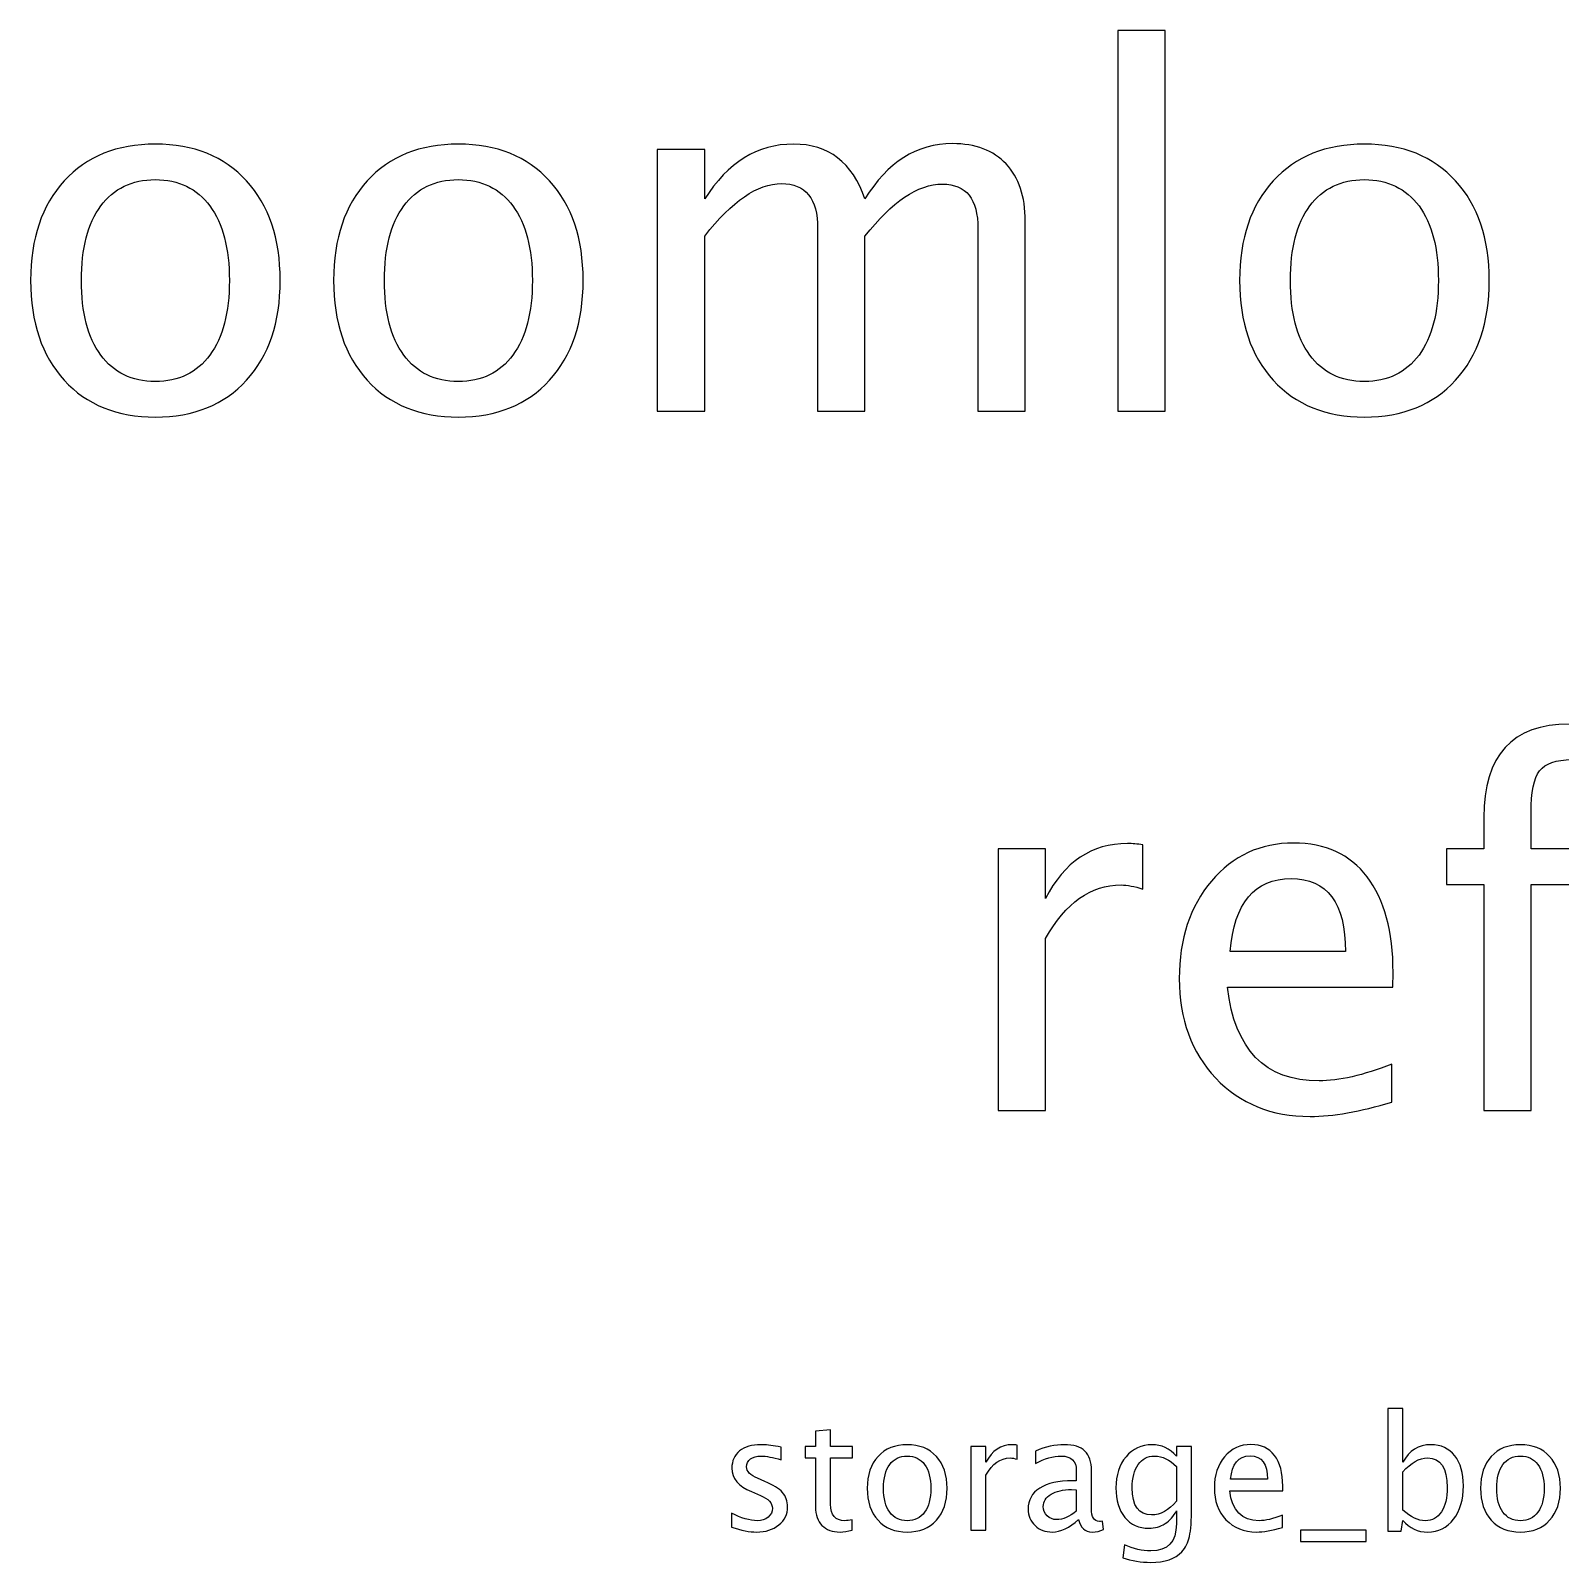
# Model space of a CAD drawing. Header units: centimetres. Extents: x -57 to 52, y -52 to 59.
# Drawn here: x -51.92 to -35.51, y 42.83 to 59.25 of the extents above; entities that cross this region are included whole.
import ezdxf

# ---------------------------------------------------------------- set-up
doc = ezdxf.new("R2010")
doc.units = ezdxf.units.CM
doc.header["$MEASUREMENT"] = 0
doc.layers.add('Layer 1', color=7, linetype='Continuous')

msp = doc.modelspace()

# ---------------------------------------------------------------- linework, layer by layer
at = {"layer": 'Layer 1'}
for points, knots in [([(-40.25719, 55.17044), (-40.25719, 55.17044), (-40.25719, 59.25032), (-40.25719, 59.25032), (-40.25719, 59.25032), (-40.25719, 59.25032), (-39.74919, 59.25032), (-39.74919, 59.25032), (-39.74919, 59.25032), (-39.74919, 59.25032), (-39.74919, 55.17044), (-39.74919, 55.17044), (-39.74919, 55.17044), (-39.74919, 55.17044), (-40.25719, 55.17044), (-40.25719, 55.17044)], [0, 0, 0, 0, 0.2, 0.2, 0.2, 0.2, 0.4, 0.4, 0.4, 0.4, 0.6, 0.6, 0.6, 0.6, 1, 1, 1, 1]), ([(-50.58301, 55.10694), (-50.99488, 55.10694), (-51.3212, 55.23835), (-51.56108, 55.50117), (-51.56108, 55.50117), (-51.80186, 55.76399), (-51.9218, 56.12118), (-51.9218, 56.57185), (-51.9218, 56.57185), (-51.9218, 57.02164), (-51.80186, 57.37795), (-51.56108, 57.63989), (-51.56108, 57.63989), (-51.3212, 57.90182), (-50.99488, 58.03323), (-50.58301, 58.03323), (-50.58301, 58.03323), (-50.17114, 58.03323), (-49.84482, 57.90182), (-49.60493, 57.63989), (-49.60493, 57.63989), (-49.36416, 57.37795), (-49.24421, 57.02164), (-49.24421, 56.57185), (-49.24421, 56.57185), (-49.24421, 56.12118), (-49.36416, 55.76399), (-49.60493, 55.50117), (-49.60493, 55.50117), (-49.84482, 55.23835), (-50.17114, 55.10694), (-50.58301, 55.10694)], [0, 0, 0, 0, 0.11111111, 0.11111111, 0.11111111, 0.11111111, 0.22222222, 0.22222222, 0.22222222, 0.22222222, 0.33333333, 0.33333333, 0.33333333, 0.33333333, 0.44444444, 0.44444444, 0.44444444, 0.44444444, 0.55555556, 0.55555556, 0.55555556, 0.55555556, 0.66666667, 0.66666667, 0.66666667, 0.66666667, 0.77777778, 0.77777778, 0.77777778, 0.77777778, 1, 1, 1, 1]), ([(-47.33216, 55.10694), (-47.74403, 55.10694), (-48.07035, 55.23835), (-48.31023, 55.50117), (-48.31023, 55.50117), (-48.55101, 55.76399), (-48.67095, 56.12118), (-48.67095, 56.57185), (-48.67095, 56.57185), (-48.67095, 57.02164), (-48.55101, 57.37795), (-48.31023, 57.63989), (-48.31023, 57.63989), (-48.07035, 57.90182), (-47.74403, 58.03323), (-47.33216, 58.03323), (-47.33216, 58.03323), (-46.92029, 58.03323), (-46.59397, 57.90182), (-46.35408, 57.63989), (-46.35408, 57.63989), (-46.11331, 57.37795), (-45.99336, 57.02164), (-45.99336, 56.57185), (-45.99336, 56.57185), (-45.99336, 56.12118), (-46.11331, 55.76399), (-46.35408, 55.50117), (-46.35408, 55.50117), (-46.59397, 55.23835), (-46.92029, 55.10694), (-47.33216, 55.10694)], [0, 0, 0, 0, 0.11111111, 0.11111111, 0.11111111, 0.11111111, 0.22222222, 0.22222222, 0.22222222, 0.22222222, 0.33333333, 0.33333333, 0.33333333, 0.33333333, 0.44444444, 0.44444444, 0.44444444, 0.44444444, 0.55555556, 0.55555556, 0.55555556, 0.55555556, 0.66666667, 0.66666667, 0.66666667, 0.66666667, 0.77777778, 0.77777778, 0.77777778, 0.77777778, 1, 1, 1, 1]), ([(-45.19785, 55.17044), (-45.19785, 55.17044), (-45.19785, 57.97503), (-45.19785, 57.97503), (-45.19785, 57.97503), (-45.19785, 57.97503), (-44.68985, 57.97503), (-44.68985, 57.97503), (-44.68985, 57.97503), (-44.68985, 57.97503), (-44.68985, 57.44498), (-44.68985, 57.44498), (-44.68985, 57.44498), (-44.44202, 57.83744), (-44.12452, 58.03323), (-43.73558, 58.03323), (-43.73558, 58.03323), (-43.36076, 58.03323), (-43.10588, 57.83744), (-42.97006, 57.44498), (-42.97006, 57.44498), (-42.72929, 57.84097), (-42.41531, 58.03853), (-42.0299, 58.03853), (-42.0299, 58.03853), (-41.78384, 58.03853), (-41.59246, 57.96621), (-41.45576, 57.82068), (-41.45576, 57.82068), (-41.31906, 57.67516), (-41.25026, 57.47143), (-41.25026, 57.2095), (-41.25026, 57.2095), (-41.25026, 57.2095), (-41.25026, 55.17044), (-41.25026, 55.17044), (-41.25026, 55.17044), (-41.25026, 55.17044), (-41.75826, 55.17044), (-41.75826, 55.17044), (-41.75826, 55.17044), (-41.75826, 55.17044), (-41.75826, 57.12571), (-41.75826, 57.12571), (-41.75826, 57.12571), (-41.75826, 57.44498), (-41.88526, 57.60461), (-42.13926, 57.60461), (-42.13926, 57.60461), (-42.40297, 57.60461), (-42.6799, 57.41852), (-42.97006, 57.04546), (-42.97006, 57.04546), (-42.97006, 57.04546), (-42.97006, 55.17044), (-42.97006, 55.17044), (-42.97006, 55.17044), (-42.97006, 55.17044), (-43.47806, 55.17044), (-43.47806, 55.17044), (-43.47806, 55.17044), (-43.47806, 55.17044), (-43.47806, 57.12748), (-43.47806, 57.12748), (-43.47806, 57.12748), (-43.47806, 57.44939), (-43.60682, 57.6099), (-43.86523, 57.6099), (-43.86523, 57.6099), (-44.12188, 57.6099), (-44.39704, 57.42293), (-44.68985, 57.0481), (-44.68985, 57.0481), (-44.68985, 57.0481), (-44.68985, 55.17044), (-44.68985, 55.17044), (-44.68985, 55.17044), (-44.68985, 55.17044), (-45.19785, 55.17044), (-45.19785, 55.17044)], [0, 0, 0, 0, 0.04761905, 0.04761905, 0.04761905, 0.04761905, 0.0952381, 0.0952381, 0.0952381, 0.0952381, 0.14285714, 0.14285714, 0.14285714, 0.14285714, 0.19047619, 0.19047619, 0.19047619, 0.19047619, 0.23809524, 0.23809524, 0.23809524, 0.23809524, 0.28571429, 0.28571429, 0.28571429, 0.28571429, 0.33333333, 0.33333333, 0.33333333, 0.33333333, 0.38095238, 0.38095238, 0.38095238, 0.38095238, 0.42857143, 0.42857143, 0.42857143, 0.42857143, 0.47619048, 0.47619048, 0.47619048, 0.47619048, 0.52380952, 0.52380952, 0.52380952, 0.52380952, 0.57142857, 0.57142857, 0.57142857, 0.57142857, 0.61904762, 0.61904762, 0.61904762, 0.61904762, 0.66666667, 0.66666667, 0.66666667, 0.66666667, 0.71428571, 0.71428571, 0.71428571, 0.71428571, 0.76190476, 0.76190476, 0.76190476, 0.76190476, 0.80952381, 0.80952381, 0.80952381, 0.80952381, 0.85714286, 0.85714286, 0.85714286, 0.85714286, 0.9047619, 0.9047619, 0.9047619, 0.9047619, 1, 1, 1, 1]), ([(-37.61136, 55.10694), (-38.02323, 55.10694), (-38.34955, 55.23835), (-38.58943, 55.50117), (-38.58943, 55.50117), (-38.83021, 55.76399), (-38.95015, 56.12118), (-38.95015, 56.57185), (-38.95015, 56.57185), (-38.95015, 57.02164), (-38.83021, 57.37795), (-38.58943, 57.63989), (-38.58943, 57.63989), (-38.34955, 57.90182), (-38.02323, 58.03323), (-37.61136, 58.03323), (-37.61136, 58.03323), (-37.19949, 58.03323), (-36.87317, 57.90182), (-36.63328, 57.63989), (-36.63328, 57.63989), (-36.39251, 57.37795), (-36.27256, 57.02164), (-36.27256, 56.57185), (-36.27256, 56.57185), (-36.27256, 56.12118), (-36.39251, 55.76399), (-36.63328, 55.50117), (-36.63328, 55.50117), (-36.87317, 55.23835), (-37.19949, 55.10694), (-37.61136, 55.10694)], [0, 0, 0, 0, 0.11111111, 0.11111111, 0.11111111, 0.11111111, 0.22222222, 0.22222222, 0.22222222, 0.22222222, 0.33333333, 0.33333333, 0.33333333, 0.33333333, 0.44444444, 0.44444444, 0.44444444, 0.44444444, 0.55555556, 0.55555556, 0.55555556, 0.55555556, 0.66666667, 0.66666667, 0.66666667, 0.66666667, 0.77777778, 0.77777778, 0.77777778, 0.77777778, 1, 1, 1, 1]), ([(-50.58389, 55.48794), (-50.33253, 55.48794), (-50.13674, 55.58231), (-49.9974, 55.77193), (-49.9974, 55.77193), (-49.85893, 55.96066), (-49.78926, 56.22789), (-49.78926, 56.57185), (-49.78926, 56.57185), (-49.78926, 56.91493), (-49.85893, 57.18127), (-49.9974, 57.37001), (-49.9974, 57.37001), (-50.13674, 57.55787), (-50.33253, 57.65223), (-50.58389, 57.65223), (-50.58389, 57.65223), (-50.83613, 57.65223), (-51.03192, 57.55787), (-51.1695, 57.37001), (-51.1695, 57.37001), (-51.30797, 57.18127), (-51.37676, 56.91493), (-51.37676, 56.57185), (-51.37676, 56.57185), (-51.37676, 56.22789), (-51.30797, 55.96066), (-51.1695, 55.77193), (-51.1695, 55.77193), (-51.03192, 55.58231), (-50.83613, 55.48794), (-50.58389, 55.48794)], [0, 0, 0, 0, 0.11111111, 0.11111111, 0.11111111, 0.11111111, 0.22222222, 0.22222222, 0.22222222, 0.22222222, 0.33333333, 0.33333333, 0.33333333, 0.33333333, 0.44444444, 0.44444444, 0.44444444, 0.44444444, 0.55555556, 0.55555556, 0.55555556, 0.55555556, 0.66666667, 0.66666667, 0.66666667, 0.66666667, 0.77777778, 0.77777778, 0.77777778, 0.77777778, 1, 1, 1, 1]), ([(-47.33304, 55.48794), (-47.08168, 55.48794), (-46.88589, 55.58231), (-46.74655, 55.77193), (-46.74655, 55.77193), (-46.60808, 55.96066), (-46.53841, 56.22789), (-46.53841, 56.57185), (-46.53841, 56.57185), (-46.53841, 56.91493), (-46.60808, 57.18127), (-46.74655, 57.37001), (-46.74655, 57.37001), (-46.88589, 57.55787), (-47.08168, 57.65223), (-47.33304, 57.65223), (-47.33304, 57.65223), (-47.58528, 57.65223), (-47.78107, 57.55787), (-47.91865, 57.37001), (-47.91865, 57.37001), (-48.05712, 57.18127), (-48.12591, 56.91493), (-48.12591, 56.57185), (-48.12591, 56.57185), (-48.12591, 56.22789), (-48.05712, 55.96066), (-47.91865, 55.77193), (-47.91865, 55.77193), (-47.78107, 55.58231), (-47.58528, 55.48794), (-47.33304, 55.48794)], [0, 0, 0, 0, 0.11111111, 0.11111111, 0.11111111, 0.11111111, 0.22222222, 0.22222222, 0.22222222, 0.22222222, 0.33333333, 0.33333333, 0.33333333, 0.33333333, 0.44444444, 0.44444444, 0.44444444, 0.44444444, 0.55555556, 0.55555556, 0.55555556, 0.55555556, 0.66666667, 0.66666667, 0.66666667, 0.66666667, 0.77777778, 0.77777778, 0.77777778, 0.77777778, 1, 1, 1, 1]), ([(-37.61224, 55.48794), (-37.36088, 55.48794), (-37.16509, 55.58231), (-37.02575, 55.77193), (-37.02575, 55.77193), (-36.88728, 55.96066), (-36.81761, 56.22789), (-36.81761, 56.57185), (-36.81761, 56.57185), (-36.81761, 56.91493), (-36.88728, 57.18127), (-37.02575, 57.37001), (-37.02575, 57.37001), (-37.16509, 57.55787), (-37.36088, 57.65223), (-37.61224, 57.65223), (-37.61224, 57.65223), (-37.86448, 57.65223), (-38.06027, 57.55787), (-38.19785, 57.37001), (-38.19785, 57.37001), (-38.33632, 57.18127), (-38.40511, 56.91493), (-38.40511, 56.57185), (-38.40511, 56.57185), (-38.40511, 56.22789), (-38.33632, 55.96066), (-38.19785, 55.77193), (-38.19785, 55.77193), (-38.06027, 55.58231), (-37.86448, 55.48794), (-37.61224, 55.48794)], [0, 0, 0, 0, 0.11111111, 0.11111111, 0.11111111, 0.11111111, 0.22222222, 0.22222222, 0.22222222, 0.22222222, 0.33333333, 0.33333333, 0.33333333, 0.33333333, 0.44444444, 0.44444444, 0.44444444, 0.44444444, 0.55555556, 0.55555556, 0.55555556, 0.55555556, 0.66666667, 0.66666667, 0.66666667, 0.66666667, 0.77777778, 0.77777778, 0.77777778, 0.77777778, 1, 1, 1, 1]), ([(-36.33189, 47.67044), (-36.33189, 47.67044), (-36.33189, 50.09402), (-36.33189, 50.09402), (-36.33189, 50.09402), (-36.33189, 50.09402), (-36.72965, 50.09402), (-36.72965, 50.09402), (-36.72965, 50.09402), (-36.72965, 50.09402), (-36.72965, 50.47503), (-36.72965, 50.47503), (-36.72965, 50.47503), (-36.72965, 50.47503), (-36.33189, 50.47503), (-36.33189, 50.47503), (-36.33189, 50.47503), (-36.33189, 50.47503), (-36.33189, 50.81105), (-36.33189, 50.81105), (-36.33189, 50.81105), (-36.33189, 51.47956), (-36.02674, 51.81382), (-35.41643, 51.81382), (-35.41643, 51.81382), (-35.24533, 51.81382), (-35.05131, 51.7856), (-34.83435, 51.72915), (-34.83435, 51.72915), (-34.83435, 51.72915), (-34.83435, 51.32169), (-34.83435, 51.32169), (-34.83435, 51.32169), (-35.06453, 51.39578), (-35.24886, 51.43282), (-35.38733, 51.43282), (-35.38733, 51.43282), (-35.55578, 51.43282), (-35.67043, 51.39313), (-35.73129, 51.31287), (-35.73129, 51.31287), (-35.79302, 51.23262), (-35.82389, 51.08357), (-35.82389, 50.86573), (-35.82389, 50.86573), (-35.82389, 50.86573), (-35.82389, 50.47503), (-35.82389, 50.47503), (-35.82389, 50.47503), (-35.82389, 50.47503), (-35.11922, 50.47503), (-35.11922, 50.47503), (-35.11922, 50.47503), (-35.11922, 50.47503), (-35.11922, 50.09402), (-35.11922, 50.09402), (-35.11922, 50.09402), (-35.11922, 50.09402), (-35.82389, 50.09402), (-35.82389, 50.09402), (-35.82389, 50.09402), (-35.82389, 50.09402), (-35.82389, 47.67044), (-35.82389, 47.67044), (-35.82389, 47.67044), (-35.82389, 47.67044), (-36.33189, 47.67044), (-36.33189, 47.67044)], [0, 0, 0, 0, 0.05555556, 0.05555556, 0.05555556, 0.05555556, 0.11111111, 0.11111111, 0.11111111, 0.11111111, 0.16666667, 0.16666667, 0.16666667, 0.16666667, 0.22222222, 0.22222222, 0.22222222, 0.22222222, 0.27777778, 0.27777778, 0.27777778, 0.27777778, 0.33333333, 0.33333333, 0.33333333, 0.33333333, 0.38888889, 0.38888889, 0.38888889, 0.38888889, 0.44444444, 0.44444444, 0.44444444, 0.44444444, 0.5, 0.5, 0.5, 0.5, 0.55555556, 0.55555556, 0.55555556, 0.55555556, 0.61111111, 0.61111111, 0.61111111, 0.61111111, 0.66666667, 0.66666667, 0.66666667, 0.66666667, 0.72222222, 0.72222222, 0.72222222, 0.72222222, 0.77777778, 0.77777778, 0.77777778, 0.77777778, 0.83333333, 0.83333333, 0.83333333, 0.83333333, 0.88888889, 0.88888889, 0.88888889, 0.88888889, 1, 1, 1, 1]), ([(-41.54065, 47.67044), (-41.54065, 47.67044), (-41.54065, 50.47503), (-41.54065, 50.47503), (-41.54065, 50.47503), (-41.54065, 50.47503), (-41.03265, 50.47503), (-41.03265, 50.47503), (-41.03265, 50.47503), (-41.03265, 50.47503), (-41.03265, 49.94498), (-41.03265, 49.94498), (-41.03265, 49.94498), (-40.83068, 50.33744), (-40.53788, 50.53323), (-40.15335, 50.53323), (-40.15335, 50.53323), (-40.10132, 50.53323), (-40.04663, 50.52882), (-39.99019, 50.52), (-39.99019, 50.52), (-39.99019, 50.52), (-39.99019, 50.04464), (-39.99019, 50.04464), (-39.99019, 50.04464), (-40.07838, 50.07374), (-40.156, 50.08873), (-40.22302, 50.08873), (-40.22302, 50.08873), (-40.54582, 50.08873), (-40.81569, 49.89823), (-41.03265, 49.51635), (-41.03265, 49.51635), (-41.03265, 49.51635), (-41.03265, 47.67044), (-41.03265, 47.67044), (-41.03265, 47.67044), (-41.03265, 47.67044), (-41.54065, 47.67044), (-41.54065, 47.67044)], [0, 0, 0, 0, 0.09090909, 0.09090909, 0.09090909, 0.09090909, 0.18181818, 0.18181818, 0.18181818, 0.18181818, 0.27272727, 0.27272727, 0.27272727, 0.27272727, 0.36363636, 0.36363636, 0.36363636, 0.36363636, 0.45454545, 0.45454545, 0.45454545, 0.45454545, 0.54545455, 0.54545455, 0.54545455, 0.54545455, 0.63636364, 0.63636364, 0.63636364, 0.63636364, 0.72727273, 0.72727273, 0.72727273, 0.72727273, 0.81818182, 0.81818182, 0.81818182, 0.81818182, 1, 1, 1, 1]), ([(-37.31702, 47.7604), (-37.65833, 47.65809), (-37.95026, 47.60694), (-38.19367, 47.60694), (-38.19367, 47.60694), (-38.60907, 47.60694), (-38.94685, 47.74452), (-39.20703, 48.01881), (-39.20703, 48.01881), (-39.4672, 48.29309), (-39.59773, 48.64852), (-39.59773, 49.08596), (-39.59773, 49.08596), (-39.59773, 49.51018), (-39.48308, 49.85855), (-39.25289, 50.13107), (-39.25289, 50.13107), (-39.0227, 50.40271), (-38.72813, 50.53853), (-38.36918, 50.53853), (-38.36918, 50.53853), (-38.02963, 50.53853), (-37.76681, 50.4177), (-37.5816, 50.17605), (-37.5816, 50.17605), (-37.3964, 49.93439), (-37.30379, 49.5922), (-37.30379, 49.14858), (-37.30379, 49.14858), (-37.30379, 49.14858), (-37.30644, 48.99336), (-37.30644, 48.99336), (-37.30644, 48.99336), (-37.30644, 48.99336), (-39.07915, 48.99336), (-39.07915, 48.99336), (-39.07915, 48.99336), (-39.00506, 48.32308), (-38.67786, 47.98794), (-38.09842, 47.98794), (-38.09842, 47.98794), (-37.88587, 47.98794), (-37.6257, 48.04791), (-37.31702, 48.16786), (-37.31702, 48.16786), (-37.31702, 48.16786), (-37.31702, 47.7604), (-37.31702, 47.7604)], [0, 0, 0, 0, 0.07692308, 0.07692308, 0.07692308, 0.07692308, 0.15384615, 0.15384615, 0.15384615, 0.15384615, 0.23076923, 0.23076923, 0.23076923, 0.23076923, 0.30769231, 0.30769231, 0.30769231, 0.30769231, 0.38461538, 0.38461538, 0.38461538, 0.38461538, 0.46153846, 0.46153846, 0.46153846, 0.46153846, 0.53846154, 0.53846154, 0.53846154, 0.53846154, 0.61538462, 0.61538462, 0.61538462, 0.61538462, 0.69230769, 0.69230769, 0.69230769, 0.69230769, 0.76923077, 0.76923077, 0.76923077, 0.76923077, 0.84615385, 0.84615385, 0.84615385, 0.84615385, 1, 1, 1, 1]), ([(-39.05269, 49.37436), (-39.05269, 49.37436), (-37.81444, 49.37436), (-37.81444, 49.37436), (-37.81444, 49.37436), (-37.81444, 49.89647), (-38.00935, 50.15752), (-38.39828, 50.15752), (-38.39828, 50.15752), (-38.78987, 50.15752), (-39.00771, 49.89647), (-39.05269, 49.37436)], [0, 0, 0, 0, 0.25, 0.25, 0.25, 0.25, 0.5, 0.5, 0.5, 0.5, 1, 1, 1, 1]), ([(-37.36041, 43.16028), (-37.36041, 43.16028), (-37.36041, 44.476), (-37.36041, 44.476), (-37.36041, 44.476), (-37.36041, 44.476), (-37.19785, 44.476), (-37.19785, 44.476), (-37.19785, 44.476), (-37.19785, 44.476), (-37.19785, 43.89829), (-37.19785, 43.89829), (-37.19785, 43.89829), (-37.13125, 44.02388), (-37.03106, 44.08653), (-36.89757, 44.08653), (-36.89757, 44.08653), (-36.78948, 44.08653), (-36.70453, 44.0473), (-36.64244, 43.96856), (-36.64244, 43.96856), (-36.58035, 43.88982), (-36.54931, 43.7823), (-36.54931, 43.64598), (-36.54931, 43.64598), (-36.54931, 43.49753), (-36.58458, 43.37759), (-36.65486, 43.28672), (-36.65486, 43.28672), (-36.72513, 43.19556), (-36.8177, 43.15012), (-36.93228, 43.15012), (-36.93228, 43.15012), (-37.03868, 43.15012), (-37.1273, 43.19076), (-37.19785, 43.27232), (-37.19785, 43.27232), (-37.19785, 43.27232), (-37.21761, 43.16028), (-37.21761, 43.16028), (-37.21761, 43.16028), (-37.21761, 43.16028), (-37.36041, 43.16028), (-37.36041, 43.16028)], [0, 0, 0, 0, 0.08333333, 0.08333333, 0.08333333, 0.08333333, 0.16666667, 0.16666667, 0.16666667, 0.16666667, 0.25, 0.25, 0.25, 0.25, 0.33333333, 0.33333333, 0.33333333, 0.33333333, 0.41666667, 0.41666667, 0.41666667, 0.41666667, 0.5, 0.5, 0.5, 0.5, 0.58333333, 0.58333333, 0.58333333, 0.58333333, 0.66666667, 0.66666667, 0.66666667, 0.66666667, 0.75, 0.75, 0.75, 0.75, 0.83333333, 0.83333333, 0.83333333, 0.83333333, 1, 1, 1, 1]), ([(-43.10645, 43.17072), (-43.15669, 43.15689), (-43.20043, 43.15012), (-43.2374, 43.15012), (-43.2374, 43.15012), (-43.32038, 43.15012), (-43.385, 43.17383), (-43.43129, 43.22124), (-43.43129, 43.22124), (-43.47785, 43.26865), (-43.501, 43.33441), (-43.501, 43.4188), (-43.501, 43.4188), (-43.501, 43.4188), (-43.501, 43.94599), (-43.501, 43.94599), (-43.501, 43.94599), (-43.501, 43.94599), (-43.61332, 43.94599), (-43.61332, 43.94599), (-43.61332, 43.94599), (-43.61332, 43.94599), (-43.61332, 44.0679), (-43.61332, 44.0679), (-43.61332, 44.0679), (-43.61332, 44.0679), (-43.501, 44.0679), (-43.501, 44.0679), (-43.501, 44.0679), (-43.501, 44.0679), (-43.501, 44.23018), (-43.501, 44.23018), (-43.501, 44.23018), (-43.501, 44.23018), (-43.33844, 44.2457), (-43.33844, 44.2457), (-43.33844, 44.2457), (-43.33844, 44.2457), (-43.33844, 44.0679), (-43.33844, 44.0679), (-43.33844, 44.0679), (-43.33844, 44.0679), (-43.10306, 44.0679), (-43.10306, 44.0679), (-43.10306, 44.0679), (-43.10306, 44.0679), (-43.10306, 43.94599), (-43.10306, 43.94599), (-43.10306, 43.94599), (-43.10306, 43.94599), (-43.33844, 43.94599), (-43.33844, 43.94599), (-43.33844, 43.94599), (-43.33844, 43.94599), (-43.33844, 43.44815), (-43.33844, 43.44815), (-43.33844, 43.44815), (-43.33844, 43.33074), (-43.28736, 43.27204), (-43.18547, 43.27204), (-43.18547, 43.27204), (-43.16374, 43.27204), (-43.1375, 43.27571), (-43.10645, 43.28276), (-43.10645, 43.28276), (-43.10645, 43.28276), (-43.10645, 43.17072), (-43.10645, 43.17072)], [0, 0, 0, 0, 0.05555556, 0.05555556, 0.05555556, 0.05555556, 0.11111111, 0.11111111, 0.11111111, 0.11111111, 0.16666667, 0.16666667, 0.16666667, 0.16666667, 0.22222222, 0.22222222, 0.22222222, 0.22222222, 0.27777778, 0.27777778, 0.27777778, 0.27777778, 0.33333333, 0.33333333, 0.33333333, 0.33333333, 0.38888889, 0.38888889, 0.38888889, 0.38888889, 0.44444444, 0.44444444, 0.44444444, 0.44444444, 0.5, 0.5, 0.5, 0.5, 0.55555556, 0.55555556, 0.55555556, 0.55555556, 0.61111111, 0.61111111, 0.61111111, 0.61111111, 0.66666667, 0.66666667, 0.66666667, 0.66666667, 0.72222222, 0.72222222, 0.72222222, 0.72222222, 0.77777778, 0.77777778, 0.77777778, 0.77777778, 0.83333333, 0.83333333, 0.83333333, 0.83333333, 0.88888889, 0.88888889, 0.88888889, 0.88888889, 1, 1, 1, 1]), ([(-44.40326, 43.20261), (-44.40326, 43.20261), (-44.40326, 43.35163), (-44.40326, 43.35163), (-44.40326, 43.35163), (-44.29687, 43.29857), (-44.20458, 43.27204), (-44.12584, 43.27204), (-44.12584, 43.27204), (-44.07899, 43.27204), (-44.04004, 43.28474), (-44.00928, 43.31014), (-44.00928, 43.31014), (-43.97852, 43.33526), (-43.963, 43.36687), (-43.963, 43.40497), (-43.963, 43.40497), (-43.963, 43.46056), (-44.00618, 43.50657), (-44.09254, 43.54297), (-44.09254, 43.54297), (-44.09254, 43.54297), (-44.18765, 43.58333), (-44.18765, 43.58333), (-44.18765, 43.58333), (-44.32791, 43.64147), (-44.39818, 43.72557), (-44.39818, 43.83479), (-44.39818, 43.83479), (-44.39818, 43.91297), (-44.37053, 43.97449), (-44.31521, 44.01936), (-44.31521, 44.01936), (-44.25989, 44.06424), (-44.18398, 44.08653), (-44.08774, 44.08653), (-44.08774, 44.08653), (-44.03779, 44.08653), (-43.9757, 44.07976), (-43.90204, 44.06593), (-43.90204, 44.06593), (-43.90204, 44.06593), (-43.86817, 44.05944), (-43.86817, 44.05944), (-43.86817, 44.05944), (-43.86817, 44.05944), (-43.86817, 43.92397), (-43.86817, 43.92397), (-43.86817, 43.92397), (-43.95876, 43.95107), (-44.03101, 43.96461), (-44.08492, 43.96461), (-44.08492, 43.96461), (-44.13233, 43.96461), (-44.16987, 43.95417), (-44.19837, 43.93357), (-44.19837, 43.93357), (-44.22659, 43.91297), (-44.2407, 43.88531), (-44.2407, 43.85059), (-44.2407, 43.85059), (-44.2407, 43.80177), (-44.20119, 43.76028), (-44.12189, 43.7267), (-44.12189, 43.7267), (-44.12189, 43.7267), (-44.04371, 43.69368), (-44.04371, 43.69368), (-44.04371, 43.69368), (-43.9551, 43.65643), (-43.89244, 43.61691), (-43.85575, 43.57543), (-43.85575, 43.57543), (-43.81878, 43.53394), (-43.80044, 43.48201), (-43.80044, 43.41992), (-43.80044, 43.41992), (-43.80044, 43.34118), (-43.83148, 43.27656), (-43.89385, 43.22604), (-43.89385, 43.22604), (-43.95594, 43.17552), (-44.03553, 43.15012), (-44.13233, 43.15012), (-44.13233, 43.15012), (-44.20684, 43.15012), (-44.29687, 43.16762), (-44.40326, 43.20261)], [0, 0, 0, 0, 0.04347826, 0.04347826, 0.04347826, 0.04347826, 0.08695652, 0.08695652, 0.08695652, 0.08695652, 0.13043478, 0.13043478, 0.13043478, 0.13043478, 0.17391304, 0.17391304, 0.17391304, 0.17391304, 0.2173913, 0.2173913, 0.2173913, 0.2173913, 0.26086957, 0.26086957, 0.26086957, 0.26086957, 0.30434783, 0.30434783, 0.30434783, 0.30434783, 0.34782609, 0.34782609, 0.34782609, 0.34782609, 0.39130435, 0.39130435, 0.39130435, 0.39130435, 0.43478261, 0.43478261, 0.43478261, 0.43478261, 0.47826087, 0.47826087, 0.47826087, 0.47826087, 0.52173913, 0.52173913, 0.52173913, 0.52173913, 0.56521739, 0.56521739, 0.56521739, 0.56521739, 0.60869565, 0.60869565, 0.60869565, 0.60869565, 0.65217391, 0.65217391, 0.65217391, 0.65217391, 0.69565217, 0.69565217, 0.69565217, 0.69565217, 0.73913043, 0.73913043, 0.73913043, 0.73913043, 0.7826087, 0.7826087, 0.7826087, 0.7826087, 0.82608696, 0.82608696, 0.82608696, 0.82608696, 0.86956522, 0.86956522, 0.86956522, 0.86956522, 0.91304348, 0.91304348, 0.91304348, 0.91304348, 1, 1, 1, 1]), ([(-42.51717, 43.15012), (-42.64897, 43.15012), (-42.75339, 43.19217), (-42.83015, 43.27627), (-42.83015, 43.27627), (-42.9072, 43.36038), (-42.94558, 43.47467), (-42.94558, 43.61889), (-42.94558, 43.61889), (-42.94558, 43.76282), (-42.9072, 43.87684), (-42.83015, 43.96066), (-42.83015, 43.96066), (-42.75339, 44.04448), (-42.64897, 44.08653), (-42.51717, 44.08653), (-42.51717, 44.08653), (-42.38537, 44.08653), (-42.28095, 44.04448), (-42.20418, 43.96066), (-42.20418, 43.96066), (-42.12714, 43.87684), (-42.08876, 43.76282), (-42.08876, 43.61889), (-42.08876, 43.61889), (-42.08876, 43.47467), (-42.12714, 43.36038), (-42.20418, 43.27627), (-42.20418, 43.27627), (-42.28095, 43.19217), (-42.38537, 43.15012), (-42.51717, 43.15012)], [0, 0, 0, 0, 0.11111111, 0.11111111, 0.11111111, 0.11111111, 0.22222222, 0.22222222, 0.22222222, 0.22222222, 0.33333333, 0.33333333, 0.33333333, 0.33333333, 0.44444444, 0.44444444, 0.44444444, 0.44444444, 0.55555556, 0.55555556, 0.55555556, 0.55555556, 0.66666667, 0.66666667, 0.66666667, 0.66666667, 0.77777778, 0.77777778, 0.77777778, 0.77777778, 1, 1, 1, 1]), ([(-41.83419, 43.17044), (-41.83419, 43.17044), (-41.83419, 44.0679), (-41.83419, 44.0679), (-41.83419, 44.0679), (-41.83419, 44.0679), (-41.67163, 44.0679), (-41.67163, 44.0679), (-41.67163, 44.0679), (-41.67163, 44.0679), (-41.67163, 43.89829), (-41.67163, 43.89829), (-41.67163, 43.89829), (-41.607, 44.02388), (-41.5133, 44.08653), (-41.39026, 44.08653), (-41.39026, 44.08653), (-41.3736, 44.08653), (-41.35611, 44.08512), (-41.33804, 44.0823), (-41.33804, 44.0823), (-41.33804, 44.0823), (-41.33804, 43.93018), (-41.33804, 43.93018), (-41.33804, 43.93018), (-41.36627, 43.93949), (-41.3911, 43.94429), (-41.41255, 43.94429), (-41.41255, 43.94429), (-41.51584, 43.94429), (-41.6022, 43.88333), (-41.67163, 43.76113), (-41.67163, 43.76113), (-41.67163, 43.76113), (-41.67163, 43.17044), (-41.67163, 43.17044), (-41.67163, 43.17044), (-41.67163, 43.17044), (-41.83419, 43.17044), (-41.83419, 43.17044)], [0, 0, 0, 0, 0.09090909, 0.09090909, 0.09090909, 0.09090909, 0.18181818, 0.18181818, 0.18181818, 0.18181818, 0.27272727, 0.27272727, 0.27272727, 0.27272727, 0.36363636, 0.36363636, 0.36363636, 0.36363636, 0.45454545, 0.45454545, 0.45454545, 0.45454545, 0.54545455, 0.54545455, 0.54545455, 0.54545455, 0.63636364, 0.63636364, 0.63636364, 0.63636364, 0.72727273, 0.72727273, 0.72727273, 0.72727273, 0.81818182, 0.81818182, 0.81818182, 0.81818182, 1, 1, 1, 1]), ([(-40.67878, 43.28474), (-40.77643, 43.19499), (-40.87041, 43.15012), (-40.96072, 43.15012), (-40.96072, 43.15012), (-41.03494, 43.15012), (-41.09675, 43.17326), (-41.14557, 43.21983), (-41.14557, 43.21983), (-41.19468, 43.2664), (-41.21923, 43.3251), (-41.21923, 43.39594), (-41.21923, 43.39594), (-41.21923, 43.49387), (-41.17803, 43.56922), (-41.09562, 43.62171), (-41.09562, 43.62171), (-41.01321, 43.67421), (-40.89496, 43.70045), (-40.74087, 43.70045), (-40.74087, 43.70045), (-40.74087, 43.70045), (-40.70277, 43.70045), (-40.70277, 43.70045), (-40.70277, 43.70045), (-40.70277, 43.70045), (-40.70277, 43.80854), (-40.70277, 43.80854), (-40.70277, 43.80854), (-40.70277, 43.91268), (-40.75695, 43.96461), (-40.86561, 43.96461), (-40.86561, 43.96461), (-40.94971, 43.96461), (-41.04172, 43.93808), (-41.14134, 43.88503), (-41.14134, 43.88503), (-41.14134, 43.88503), (-41.14134, 44.0188), (-41.14134, 44.0188), (-41.14134, 44.0188), (-41.03184, 44.06395), (-40.92855, 44.08653), (-40.83174, 44.08653), (-40.83174, 44.08653), (-40.73212, 44.08653), (-40.65846, 44.06395), (-40.61133, 44.01852), (-40.61133, 44.01852), (-40.56391, 43.97308), (-40.54021, 43.90309), (-40.54021, 43.80854), (-40.54021, 43.80854), (-40.54021, 43.80854), (-40.54021, 43.40299), (-40.54021, 43.40299), (-40.54021, 43.40299), (-40.54021, 43.31014), (-40.5117, 43.26357), (-40.45441, 43.26357), (-40.45441, 43.26357), (-40.44736, 43.26357), (-40.43692, 43.2647), (-40.42309, 43.26696), (-40.42309, 43.26696), (-40.42309, 43.26696), (-40.41152, 43.17665), (-40.41152, 43.17665), (-40.41152, 43.17665), (-40.44849, 43.15887), (-40.48913, 43.15012), (-40.53372, 43.15012), (-40.53372, 43.15012), (-40.60963, 43.15012), (-40.65789, 43.19499), (-40.67878, 43.28474)], [0, 0, 0, 0, 0.05, 0.05, 0.05, 0.05, 0.1, 0.1, 0.1, 0.1, 0.15, 0.15, 0.15, 0.15, 0.2, 0.2, 0.2, 0.2, 0.25, 0.25, 0.25, 0.25, 0.3, 0.3, 0.3, 0.3, 0.35, 0.35, 0.35, 0.35, 0.4, 0.4, 0.4, 0.4, 0.45, 0.45, 0.45, 0.45, 0.5, 0.5, 0.5, 0.5, 0.55, 0.55, 0.55, 0.55, 0.6, 0.6, 0.6, 0.6, 0.65, 0.65, 0.65, 0.65, 0.7, 0.7, 0.7, 0.7, 0.75, 0.75, 0.75, 0.75, 0.8, 0.8, 0.8, 0.8, 0.85, 0.85, 0.85, 0.85, 0.9, 0.9, 0.9, 0.9, 1, 1, 1, 1]), ([(-40.20295, 42.87241), (-40.20295, 42.87241), (-40.18376, 43.01296), (-40.18376, 43.01296), (-40.18376, 43.01296), (-40.0895, 42.96893), (-39.99609, 42.94692), (-39.9038, 42.94692), (-39.9038, 42.94692), (-39.72064, 42.94692), (-39.62891, 43.044), (-39.62891, 43.23789), (-39.62891, 43.23789), (-39.62891, 43.23789), (-39.62891, 43.379), (-39.62891, 43.379), (-39.62891, 43.379), (-39.65714, 43.31945), (-39.69721, 43.27345), (-39.74942, 43.24043), (-39.74942, 43.24043), (-39.80163, 43.20741), (-39.85977, 43.19076), (-39.92384, 43.19076), (-39.92384, 43.19076), (-40.03249, 43.19076), (-40.11857, 43.22971), (-40.18207, 43.3076), (-40.18207, 43.3076), (-40.24557, 43.38549), (-40.27746, 43.49104), (-40.27746, 43.62425), (-40.27746, 43.62425), (-40.27746, 43.76057), (-40.24134, 43.87176), (-40.16909, 43.95784), (-40.16909, 43.95784), (-40.09656, 44.04363), (-40.00314, 44.08653), (-39.88828, 44.08653), (-39.88828, 44.08653), (-39.78781, 44.08653), (-39.70116, 44.04589), (-39.62891, 43.96433), (-39.62891, 43.96433), (-39.62891, 43.96433), (-39.62891, 44.0679), (-39.62891, 44.0679), (-39.62891, 44.0679), (-39.62891, 44.0679), (-39.46636, 44.0679), (-39.46636, 44.0679), (-39.46636, 44.0679), (-39.46636, 44.0679), (-39.46636, 43.41541), (-39.46636, 43.41541), (-39.46636, 43.41541), (-39.46636, 43.27514), (-39.47369, 43.17129), (-39.48837, 43.10384), (-39.48837, 43.10384), (-39.50276, 43.03638), (-39.53042, 42.98107), (-39.57049, 42.93817), (-39.57049, 42.93817), (-39.64161, 42.86282), (-39.75281, 42.825), (-39.9038, 42.825), (-39.9038, 42.825), (-40.00737, 42.825), (-40.107, 42.84081), (-40.20295, 42.87241)], [0, 0, 0, 0, 0.05263158, 0.05263158, 0.05263158, 0.05263158, 0.10526316, 0.10526316, 0.10526316, 0.10526316, 0.15789474, 0.15789474, 0.15789474, 0.15789474, 0.21052632, 0.21052632, 0.21052632, 0.21052632, 0.26315789, 0.26315789, 0.26315789, 0.26315789, 0.31578947, 0.31578947, 0.31578947, 0.31578947, 0.36842105, 0.36842105, 0.36842105, 0.36842105, 0.42105263, 0.42105263, 0.42105263, 0.42105263, 0.47368421, 0.47368421, 0.47368421, 0.47368421, 0.52631579, 0.52631579, 0.52631579, 0.52631579, 0.57894737, 0.57894737, 0.57894737, 0.57894737, 0.63157895, 0.63157895, 0.63157895, 0.63157895, 0.68421053, 0.68421053, 0.68421053, 0.68421053, 0.73684211, 0.73684211, 0.73684211, 0.73684211, 0.78947368, 0.78947368, 0.78947368, 0.78947368, 0.84210526, 0.84210526, 0.84210526, 0.84210526, 0.89473684, 0.89473684, 0.89473684, 0.89473684, 1, 1, 1, 1]), ([(-38.49184, 43.19923), (-38.60106, 43.16649), (-38.69448, 43.15012), (-38.77237, 43.15012), (-38.77237, 43.15012), (-38.9053, 43.15012), (-39.01339, 43.19415), (-39.09665, 43.28192), (-39.09665, 43.28192), (-39.1799, 43.36969), (-39.22167, 43.48342), (-39.22167, 43.62341), (-39.22167, 43.62341), (-39.22167, 43.75915), (-39.18498, 43.87063), (-39.11132, 43.95784), (-39.11132, 43.95784), (-39.03766, 44.04476), (-38.9434, 44.08822), (-38.82854, 44.08822), (-38.82854, 44.08822), (-38.71988, 44.08822), (-38.63578, 44.04956), (-38.57651, 43.97223), (-38.57651, 43.97223), (-38.51724, 43.8949), (-38.48761, 43.7854), (-38.48761, 43.64344), (-38.48761, 43.64344), (-38.48761, 43.64344), (-38.48846, 43.59377), (-38.48846, 43.59377), (-38.48846, 43.59377), (-38.48846, 43.59377), (-39.05572, 43.59377), (-39.05572, 43.59377), (-39.05572, 43.59377), (-39.03202, 43.37928), (-38.92731, 43.27204), (-38.74189, 43.27204), (-38.74189, 43.27204), (-38.67388, 43.27204), (-38.59062, 43.29123), (-38.49184, 43.32961), (-38.49184, 43.32961), (-38.49184, 43.32961), (-38.49184, 43.19923), (-38.49184, 43.19923)], [0, 0, 0, 0, 0.07692308, 0.07692308, 0.07692308, 0.07692308, 0.15384615, 0.15384615, 0.15384615, 0.15384615, 0.23076923, 0.23076923, 0.23076923, 0.23076923, 0.30769231, 0.30769231, 0.30769231, 0.30769231, 0.38461538, 0.38461538, 0.38461538, 0.38461538, 0.46153846, 0.46153846, 0.46153846, 0.46153846, 0.53846154, 0.53846154, 0.53846154, 0.53846154, 0.61538462, 0.61538462, 0.61538462, 0.61538462, 0.69230769, 0.69230769, 0.69230769, 0.69230769, 0.76923077, 0.76923077, 0.76923077, 0.76923077, 0.84615385, 0.84615385, 0.84615385, 0.84615385, 1, 1, 1, 1]), ([(-35.93745, 43.15012), (-36.06925, 43.15012), (-36.17367, 43.19217), (-36.25043, 43.27627), (-36.25043, 43.27627), (-36.32748, 43.36038), (-36.36586, 43.47467), (-36.36586, 43.61889), (-36.36586, 43.61889), (-36.36586, 43.76282), (-36.32748, 43.87684), (-36.25043, 43.96066), (-36.25043, 43.96066), (-36.17367, 44.04448), (-36.06925, 44.08653), (-35.93745, 44.08653), (-35.93745, 44.08653), (-35.80565, 44.08653), (-35.70123, 44.04448), (-35.62446, 43.96066), (-35.62446, 43.96066), (-35.54742, 43.87684), (-35.50904, 43.76282), (-35.50904, 43.61889), (-35.50904, 43.61889), (-35.50904, 43.47467), (-35.54742, 43.36038), (-35.62446, 43.27627), (-35.62446, 43.27627), (-35.70123, 43.19217), (-35.80565, 43.15012), (-35.93745, 43.15012)], [0, 0, 0, 0, 0.11111111, 0.11111111, 0.11111111, 0.11111111, 0.22222222, 0.22222222, 0.22222222, 0.22222222, 0.33333333, 0.33333333, 0.33333333, 0.33333333, 0.44444444, 0.44444444, 0.44444444, 0.44444444, 0.55555556, 0.55555556, 0.55555556, 0.55555556, 0.66666667, 0.66666667, 0.66666667, 0.66666667, 0.77777778, 0.77777778, 0.77777778, 0.77777778, 1, 1, 1, 1]), ([(-42.51745, 43.27204), (-42.43702, 43.27204), (-42.37436, 43.30224), (-42.32977, 43.36292), (-42.32977, 43.36292), (-42.28546, 43.42331), (-42.26317, 43.50882), (-42.26317, 43.61889), (-42.26317, 43.61889), (-42.26317, 43.72867), (-42.28546, 43.81391), (-42.32977, 43.8743), (-42.32977, 43.8743), (-42.37436, 43.93441), (-42.43702, 43.96461), (-42.51745, 43.96461), (-42.51745, 43.96461), (-42.59817, 43.96461), (-42.66082, 43.93441), (-42.70485, 43.8743), (-42.70485, 43.8743), (-42.74915, 43.81391), (-42.77117, 43.72867), (-42.77117, 43.61889), (-42.77117, 43.61889), (-42.77117, 43.50882), (-42.74915, 43.42331), (-42.70485, 43.36292), (-42.70485, 43.36292), (-42.66082, 43.30224), (-42.59817, 43.27204), (-42.51745, 43.27204)], [0, 0, 0, 0, 0.11111111, 0.11111111, 0.11111111, 0.11111111, 0.22222222, 0.22222222, 0.22222222, 0.22222222, 0.33333333, 0.33333333, 0.33333333, 0.33333333, 0.44444444, 0.44444444, 0.44444444, 0.44444444, 0.55555556, 0.55555556, 0.55555556, 0.55555556, 0.66666667, 0.66666667, 0.66666667, 0.66666667, 0.77777778, 0.77777778, 0.77777778, 0.77777778, 1, 1, 1, 1]), ([(-39.62891, 43.48088), (-39.62891, 43.48088), (-39.62891, 43.85313), (-39.62891, 43.85313), (-39.62891, 43.85313), (-39.7006, 43.92736), (-39.77877, 43.96461), (-39.86316, 43.96461), (-39.86316, 43.96461), (-39.93823, 43.96461), (-39.99693, 43.9347), (-40.03927, 43.87458), (-40.03927, 43.87458), (-40.08188, 43.81475), (-40.10305, 43.7315), (-40.10305, 43.62538), (-40.10305, 43.62538), (-40.10305, 43.43037), (-40.0339, 43.333), (-39.89533, 43.333), (-39.89533, 43.333), (-39.80107, 43.333), (-39.71217, 43.38239), (-39.62891, 43.48088)], [0, 0, 0, 0, 0.14285714, 0.14285714, 0.14285714, 0.14285714, 0.28571429, 0.28571429, 0.28571429, 0.28571429, 0.42857143, 0.42857143, 0.42857143, 0.42857143, 0.57142857, 0.57142857, 0.57142857, 0.57142857, 0.71428571, 0.71428571, 0.71428571, 0.71428571, 1, 1, 1, 1]), ([(-39.04726, 43.71569), (-39.04726, 43.71569), (-38.65102, 43.71569), (-38.65102, 43.71569), (-38.65102, 43.71569), (-38.65102, 43.88277), (-38.71339, 43.96631), (-38.83785, 43.96631), (-38.83785, 43.96631), (-38.96316, 43.96631), (-39.03286, 43.88277), (-39.04726, 43.71569)], [0, 0, 0, 0, 0.25, 0.25, 0.25, 0.25, 0.5, 0.5, 0.5, 0.5, 1, 1, 1, 1]), ([(-37.19785, 43.38436), (-37.11403, 43.30958), (-37.03416, 43.27204), (-36.95824, 43.27204), (-36.95824, 43.27204), (-36.88346, 43.27204), (-36.8256, 43.30337), (-36.78496, 43.36574), (-36.78496, 43.36574), (-36.74404, 43.42811), (-36.72372, 43.51588), (-36.72372, 43.62933), (-36.72372, 43.62933), (-36.72372, 43.83931), (-36.79314, 43.94429), (-36.932, 43.94429), (-36.932, 43.94429), (-37.02287, 43.94429), (-37.11149, 43.89519), (-37.19785, 43.79669), (-37.19785, 43.79669), (-37.19785, 43.79669), (-37.19785, 43.38436), (-37.19785, 43.38436)], [0, 0, 0, 0, 0.14285714, 0.14285714, 0.14285714, 0.14285714, 0.28571429, 0.28571429, 0.28571429, 0.28571429, 0.42857143, 0.42857143, 0.42857143, 0.42857143, 0.57142857, 0.57142857, 0.57142857, 0.57142857, 0.71428571, 0.71428571, 0.71428571, 0.71428571, 1, 1, 1, 1]), ([(-35.93773, 43.27204), (-35.8573, 43.27204), (-35.79464, 43.30224), (-35.75005, 43.36292), (-35.75005, 43.36292), (-35.70574, 43.42331), (-35.68345, 43.50882), (-35.68345, 43.61889), (-35.68345, 43.61889), (-35.68345, 43.72867), (-35.70574, 43.81391), (-35.75005, 43.8743), (-35.75005, 43.8743), (-35.79464, 43.93441), (-35.8573, 43.96461), (-35.93773, 43.96461), (-35.93773, 43.96461), (-36.01845, 43.96461), (-36.0811, 43.93441), (-36.12513, 43.8743), (-36.12513, 43.8743), (-36.16943, 43.81391), (-36.19145, 43.72867), (-36.19145, 43.61889), (-36.19145, 43.61889), (-36.19145, 43.50882), (-36.16943, 43.42331), (-36.12513, 43.36292), (-36.12513, 43.36292), (-36.0811, 43.30224), (-36.01845, 43.27204), (-35.93773, 43.27204)], [0, 0, 0, 0, 0.11111111, 0.11111111, 0.11111111, 0.11111111, 0.22222222, 0.22222222, 0.22222222, 0.22222222, 0.33333333, 0.33333333, 0.33333333, 0.33333333, 0.44444444, 0.44444444, 0.44444444, 0.44444444, 0.55555556, 0.55555556, 0.55555556, 0.55555556, 0.66666667, 0.66666667, 0.66666667, 0.66666667, 0.77777778, 0.77777778, 0.77777778, 0.77777778, 1, 1, 1, 1]), ([(-40.70277, 43.37336), (-40.70277, 43.37336), (-40.70277, 43.60393), (-40.70277, 43.60393), (-40.70277, 43.60393), (-40.70277, 43.60393), (-40.75498, 43.60563), (-40.75498, 43.60563), (-40.75498, 43.60563), (-40.84529, 43.60563), (-40.9181, 43.58897), (-40.9737, 43.55567), (-40.9737, 43.55567), (-41.02902, 43.52209), (-41.05667, 43.47778), (-41.05667, 43.42246), (-41.05667, 43.42246), (-41.05667, 43.3838), (-41.04284, 43.35106), (-41.01547, 43.32425), (-41.01547, 43.32425), (-40.98781, 43.29744), (-40.95423, 43.28389), (-40.91443, 43.28389), (-40.91443, 43.28389), (-40.8467, 43.28389), (-40.77615, 43.31381), (-40.70277, 43.37336)], [0, 0, 0, 0, 0.125, 0.125, 0.125, 0.125, 0.25, 0.25, 0.25, 0.25, 0.375, 0.375, 0.375, 0.375, 0.5, 0.5, 0.5, 0.5, 0.625, 0.625, 0.625, 0.625, 0.75, 0.75, 0.75, 0.75, 1, 1, 1, 1]), ([(-38.29852, 43.04852), (-38.29852, 43.04852), (-38.29852, 43.17044), (-38.29852, 43.17044), (-38.29852, 43.17044), (-38.29852, 43.17044), (-37.59409, 43.17044), (-37.59409, 43.17044), (-37.59409, 43.17044), (-37.59409, 43.17044), (-37.59409, 43.04852), (-37.59409, 43.04852), (-37.59409, 43.04852), (-37.59409, 43.04852), (-38.29852, 43.04852), (-38.29852, 43.04852)], [0, 0, 0, 0, 0.2, 0.2, 0.2, 0.2, 0.4, 0.4, 0.4, 0.4, 0.6, 0.6, 0.6, 0.6, 1, 1, 1, 1])]:
    msp.add_open_spline(points, degree=3, knots=knots, dxfattribs=at)

doc.saveas('drawing.dxf')
